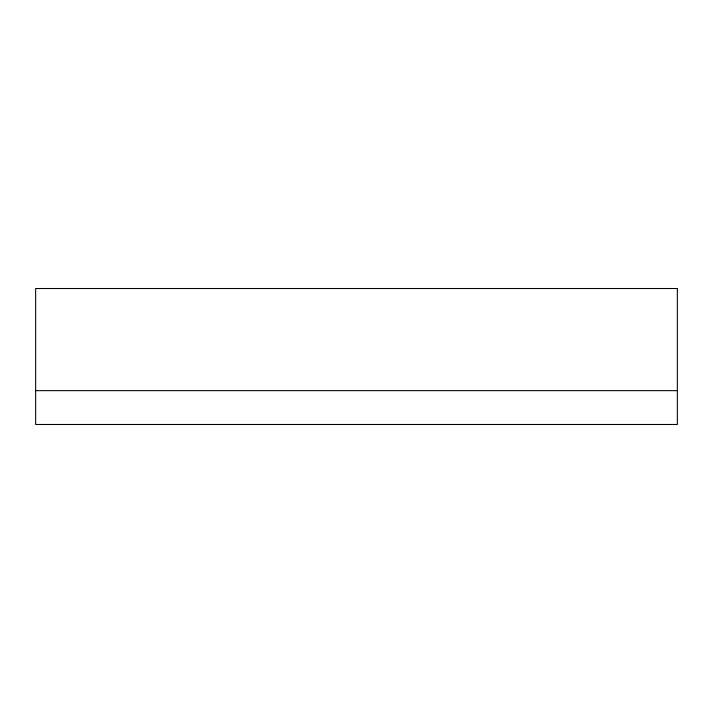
<?xml version="1.0" encoding="UTF-8"?>
<svg xmlns="http://www.w3.org/2000/svg" width="713" height="713" viewBox="0 0 713 713"><rect width="100%" height="100%" fill="white"/><g stroke="black" fill="none" stroke-linecap="round" stroke-linejoin="round"><path stroke-width="1.07" d="M35.65 390.653L677.35 390.653M677.35 288.515L35.65 288.515L35.65 424.485L677.35 424.485L677.35 288.515"/></g></svg>
